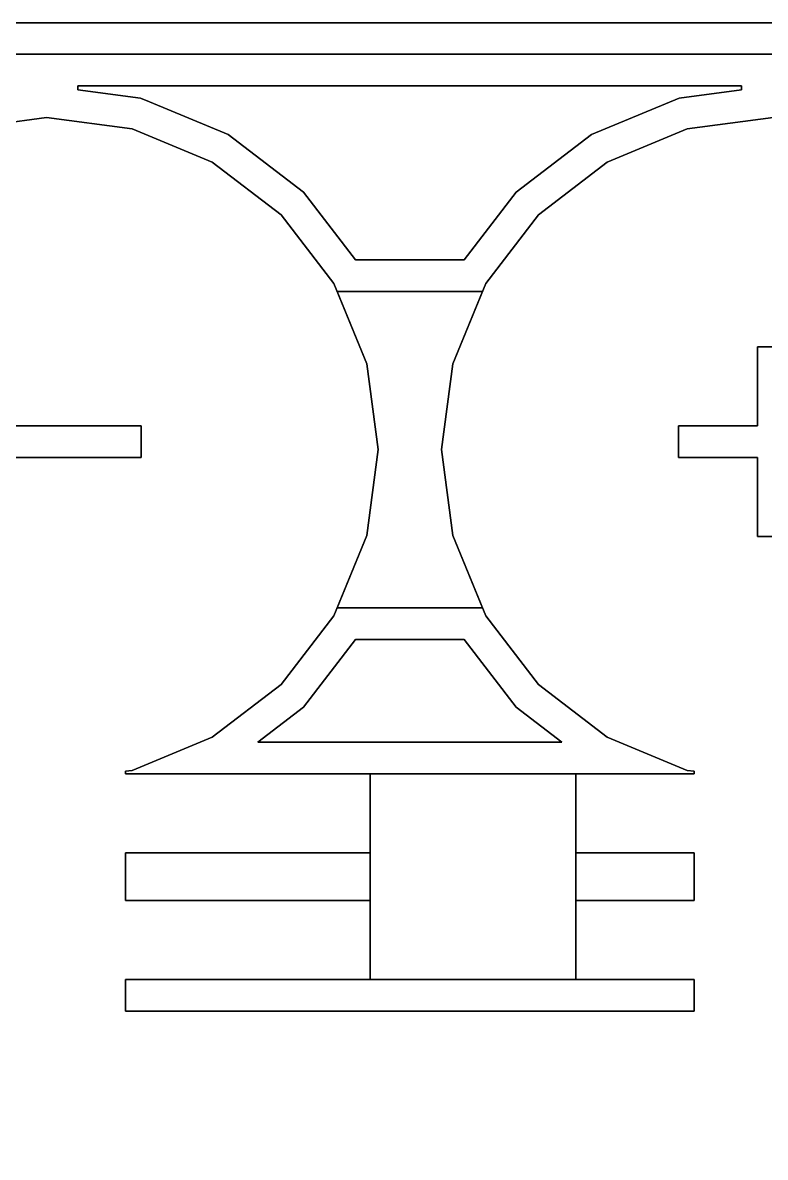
# Model space of a CAD drawing. Header units: metres. Extents: x 0 to 85, y 0 to 54.
# Drawn here: x 47.75 to 71.25, y 18.12 to 54 of the extents above; entities that cross this region are included whole.
import ezdxf

# ---------------------------------------------------------------- set-up
doc = ezdxf.new("R2010")
doc.units = ezdxf.units.M

msp = doc.modelspace()

# ---------------------------------------------------------------- linework, layer by layer
at = {"layer": 'Group#1'}
for points, invisible_edges in [([(3, 54, 8.5), (3, 53, 8.5), (82, 53, 8.5)], 13), ([(3, 54, 8.5), (82, 53, 8.5), (82, 54, 8.5)], 3), ([(3, 54, 8.5), (82, 54), (3, 54)], 1), ([(82, 54), (3, 54, 8.5), (82, 54, 8.5)], 1), ([(3, 0), (3, 54), (82, 54)], 13), ([(3, 0), (82, 54), (82, 0)], 3), ([(82, 53, 8.5), (3, 53, 5), (82, 53, 5)], 1), ([(3, 53, 5), (82, 53, 8.5), (3, 53, 8.5)], 1), ([(3, 53, 5), (45.24, 52, 5), (82, 53, 5)], 3), ([(82, 53, 5), (45.24, 52, 5), (49.5, 52, 5)], 15), ([(82, 53, 5), (49.5, 52, 5), (70.5, 52, 5)], 13), ([(82, 53, 5), (70.5, 52, 5), (72.5, 52, 5)], 15), ([(49.5, 52, 5), (45.24, 52, 5), (45.782, 50.642, 5)], 15), ([(49.5, 52, 5), (45.782, 50.642, 5), (48.5, 51, 5)], 13), ([(49.5, 52, 5), (48.5, 51, 5), (49.5, 51.877, 5)], 3), ([(51.218, 50.642, 5), (49.5, 51.877, 5), (48.5, 51, 5)], 3), ([(70.5, 52, 1), (49.5, 52, 5), (49.5, 52, 1)], 1), ([(49.5, 52, 5), (70.5, 52, 1), (70.5, 52, 5)], 1), ([(51.479, 51.616, 1), (49.5, 52, 1), (49.5, 51.877, 1)], 1), ([(49.5, 52, 1), (51.479, 51.616, 1), (70.5, 52, 1)], 3), ([(49.5, 52, 1), (49.5, 51.877, 5), (49.5, 51.877, 1)], 1), ([(49.5, 51.877, 5), (49.5, 52, 1), (49.5, 52, 5)], 1), ([(49.5, 51.877, 5), (51.479, 51.616, 1), (49.5, 51.877, 1)], 1), ([(51.479, 51.616, 1), (49.5, 51.877, 5), (51.479, 51.616, 5)], 1), ([(49.5, 51.877, 5), (51.218, 50.642, 5), (51.479, 51.616, 5)], 3), ([(70.5, 52, 1), (51.479, 51.616, 1), (51.76, 51.5, 1)], 13), ([(70.5, 52, 1), (51.76, 51.5, 1), (54.254, 50.467, 1)], 13), ([(70.5, 52, 1), (54.254, 50.467, 1), (68.521, 51.616, 1)], 15), ([(70.5, 52, 1), (68.521, 51.616, 1), (70.5, 51.877, 1)], 1), ([(68.521, 51.616, 5), (70.5, 51.877, 1), (68.521, 51.616, 1)], 1), ([(70.5, 51.877, 1), (68.521, 51.616, 5), (70.5, 51.877, 5)], 1), ([(68.521, 51.616, 5), (68.782, 50.642, 5), (70.5, 51.877, 5)], 3), ([(70.5, 51.877, 5), (68.782, 50.642, 5), (71.5, 51, 5)], 13), ([(70.5, 52, 5), (70.5, 51.877, 1), (70.5, 51.877, 5)], 1), ([(70.5, 51.877, 1), (70.5, 52, 5), (70.5, 52, 1)], 1), ([(72.5, 52, 5), (70.5, 52, 5), (71.5, 51, 5)], 15), ([(70.5, 51.877, 5), (71.5, 51, 5), (70.5, 52, 5)], 3), ([(51.479, 51.616, 5), (51.218, 50.642, 5), (53.75, 49.593, 5)], 13), ([(51.479, 51.616, 5), (51.76, 51.5, 1), (51.479, 51.616, 1)], 1), ([(51.76, 51.5, 1), (51.479, 51.616, 5), (54.254, 50.467, 1)], 3), ([(54.254, 50.467, 1), (51.479, 51.616, 5), (54.254, 50.467, 5)], 3), ([(54.254, 50.467, 5), (51.479, 51.616, 5), (51.76, 51.5, 5)], 1), ([(51.479, 51.616, 5), (53.75, 49.593, 5), (51.76, 51.5, 5)], 3), ([(51.76, 51.5, 5), (53.75, 49.593, 5), (54.254, 50.467, 5)], 3), ([(68.521, 51.616, 1), (54.254, 50.467, 1), (56.638, 48.638, 1)], 13), ([(68.521, 51.616, 1), (56.638, 48.638, 1), (65.746, 50.467, 1)], 3), ([(65.746, 50.467, 5), (68.521, 51.616, 1), (65.746, 50.467, 1)], 1), ([(68.521, 51.616, 1), (65.746, 50.467, 5), (68.521, 51.616, 5)], 1), ([(65.746, 50.467, 5), (66.25, 49.593, 5), (68.521, 51.616, 5)], 3), ([(68.521, 51.616, 5), (66.25, 49.593, 5), (68.782, 50.642, 5)], 13), ([(48.5, 51, 5), (45.782, 50.642, 1), (48.5, 51, 1)], 1), ([(45.782, 50.642, 1), (48.5, 51, 5), (45.782, 50.642, 5)], 1), ([(45.782, 50.642, 1), (51.5, 41.25, 1), (48.5, 51, 1)], 3), ([(51.218, 50.642, 5), (48.5, 51, 1), (51.218, 50.642, 1)], 1), ([(48.5, 51, 1), (51.218, 50.642, 5), (48.5, 51, 5)], 1), ([(48.5, 51, 1), (51.5, 41.25, 1), (51.218, 50.642, 1)], 3), ([(71.5, 51, 5), (68.782, 50.642, 1), (71.5, 51, 1)], 1), ([(68.782, 50.642, 1), (71.5, 51, 5), (68.782, 50.642, 5)], 1), ([(68.782, 50.642, 1), (71, 43.75, 1), (71.5, 51, 1)], 3), ([(71.5, 51, 1), (71, 43.75, 1), (72, 43.75, 1)], 13), ([(45.782, 50.642, 1), (45.5, 41.25, 1), (51.5, 41.25, 1)], 13), ([(53.75, 49.593, 5), (51.218, 50.642, 1), (53.75, 49.593, 1)], 1), ([(51.218, 50.642, 1), (53.75, 49.593, 5), (51.218, 50.642, 5)], 1), ([(51.218, 50.642, 1), (51.5, 41.25, 1), (53.75, 49.593, 1)], 3), ([(68.782, 50.642, 5), (66.25, 49.593, 1), (68.782, 50.642, 1)], 1), ([(66.25, 49.593, 1), (68.782, 50.642, 5), (66.25, 49.593, 5)], 1), ([(66.25, 49.593, 1), (68.5, 41.25, 1), (68.782, 50.642, 1)], 3), ([(68.782, 50.642, 1), (68.5, 41.25, 1), (71, 41.25, 1)], 13), ([(68.782, 50.642, 1), (71, 41.25, 1), (71, 43.75, 1)], 13), ([(54.254, 50.467, 5), (53.75, 49.593, 5), (55.925, 47.925, 5)], 13), ([(54.254, 50.467, 5), (56.638, 48.638, 1), (54.254, 50.467, 1)], 1), ([(56.638, 48.638, 1), (54.254, 50.467, 5), (56.638, 48.638, 5)], 1), ([(54.254, 50.467, 5), (55.925, 47.925, 5), (56.638, 48.638, 5)], 3), ([(65.746, 50.467, 1), (56.638, 48.638, 1), (58.278, 46.5, 1)], 13), ([(65.746, 50.467, 1), (58.278, 46.5, 1), (63.362, 48.638, 1)], 3), ([(63.362, 48.638, 5), (65.746, 50.467, 1), (63.362, 48.638, 1)], 1), ([(65.746, 50.467, 1), (63.362, 48.638, 5), (65.746, 50.467, 5)], 1), ([(63.362, 48.638, 5), (64.075, 47.925, 5), (65.746, 50.467, 5)], 3), ([(65.746, 50.467, 5), (64.075, 47.925, 5), (66.25, 49.593, 5)], 13), ([(53.75, 49.593, 1), (51.5, 41.25, 1), (53.75, 31.407, 1)], 15), ([(55.925, 47.925, 5), (53.75, 49.593, 1), (55.925, 47.925, 1)], 1), ([(53.75, 49.593, 1), (55.925, 47.925, 5), (53.75, 49.593, 5)], 1), ([(53.75, 49.593, 1), (53.75, 31.407, 1), (55.925, 33.075, 1)], 13), ([(53.75, 49.593, 1), (55.925, 33.075, 1), (55.925, 47.925, 1)], 3), ([(66.25, 49.593, 5), (64.075, 47.925, 1), (66.25, 49.593, 1)], 1), ([(64.075, 47.925, 1), (66.25, 49.593, 5), (64.075, 47.925, 5)], 1), ([(64.075, 47.925, 1), (64.075, 33.075, 1), (66.25, 49.593, 1)], 3), ([(66.25, 49.593, 1), (64.075, 33.075, 1), (66.25, 31.407, 1)], 13), ([(68.5, 41.25, 1), (66.25, 49.593, 1), (68.5, 40.25, 1)], 3), ([(66.25, 49.593, 1), (66.25, 31.407, 1), (68.782, 30.358, 1)], 13), ([(66.25, 49.593, 1), (68.782, 30.358, 1), (68.5, 40.25, 1)], 15), ([(56.638, 48.638, 5), (55.925, 47.925, 5), (57.593, 45.75, 5)], 13), ([(56.638, 48.638, 1), (58.278, 46.5, 5), (58.278, 46.5, 1)], 1), ([(58.278, 46.5, 5), (56.638, 48.638, 1), (56.638, 48.638, 5)], 1), ([(56.638, 48.638, 5), (57.593, 45.75, 5), (58.278, 46.5, 5)], 3), ([(63.362, 48.638, 1), (58.278, 46.5, 1), (61.722, 46.5, 1)], 1), ([(63.362, 48.638, 5), (61.722, 46.5, 1), (61.722, 46.5, 5)], 1), ([(61.722, 46.5, 1), (63.362, 48.638, 5), (63.362, 48.638, 1)], 1), ([(61.722, 46.5, 5), (62.303, 45.5, 5), (63.362, 48.638, 5)], 3), ([(63.362, 48.638, 5), (62.303, 45.5, 5), (62.407, 45.75, 5)], 13), ([(63.362, 48.638, 5), (62.407, 45.75, 5), (64.075, 47.925, 5)], 13), ([(55.925, 47.925, 5), (57.593, 45.75, 1), (57.593, 45.75, 5)], 1), ([(57.593, 45.75, 1), (55.925, 47.925, 5), (55.925, 47.925, 1)], 1), ([(55.925, 47.925, 1), (55.925, 33.075, 1), (57.593, 35.25, 1)], 13), ([(55.925, 47.925, 1), (57.593, 35.25, 1), (57.593, 45.75, 1)], 3), ([(64.075, 47.925, 1), (62.407, 45.75, 5), (62.407, 45.75, 1)], 1), ([(62.407, 45.75, 5), (64.075, 47.925, 1), (64.075, 47.925, 5)], 1), ([(62.407, 45.75, 1), (64.075, 33.075, 1), (64.075, 47.925, 1)], 3), ([(58.278, 46.5, 5), (57.593, 45.75, 5), (57.697, 45.5, 5)], 13), ([(58.278, 46.5, 5), (57.697, 45.5, 5), (62.303, 45.5, 5)], 13), ([(58.278, 46.5, 5), (61.722, 46.5, 1), (58.278, 46.5, 1)], 1), ([(61.722, 46.5, 1), (58.278, 46.5, 5), (61.722, 46.5, 5)], 1), ([(58.278, 46.5, 5), (62.303, 45.5, 5), (61.722, 46.5, 5)], 3), ([(57.593, 45.75, 5), (57.697, 45.5, 3), (57.697, 45.5, 5)], 1), ([(58.642, 43.218, 1), (57.697, 45.5, 3), (57.593, 45.75, 1)], 3), ([(57.593, 45.75, 1), (57.697, 45.5, 3), (57.593, 45.75, 5)], 3), ([(57.593, 45.75, 1), (57.593, 35.25, 1), (58.642, 37.782, 1)], 13), ([(57.593, 45.75, 1), (58.642, 37.782, 1), (58.642, 43.218, 1)], 3), ([(62.407, 45.75, 1), (61.358, 43.218, 3), (61.358, 43.218, 1)], 1), ([(61.358, 43.218, 3), (62.407, 45.75, 1), (62.303, 45.5, 3)], 3), ([(61.358, 43.218, 1), (62.407, 35.25, 1), (62.407, 45.75, 1)], 3), ([(62.303, 45.5, 3), (62.407, 45.75, 1), (62.303, 45.5, 5)], 3), ([(62.303, 45.5, 5), (62.407, 45.75, 1), (62.407, 45.75, 5)], 1), ([(62.407, 45.75, 1), (62.407, 35.25, 1), (64.075, 33.075, 1)], 13), ([(62.303, 45.5, 5), (57.697, 45.5, 3), (62.303, 45.5, 3)], 1), ([(57.697, 45.5, 3), (62.303, 45.5, 5), (57.697, 45.5, 5)], 1), ([(58.642, 43.218, 3), (62.303, 45.5, 3), (57.697, 45.5, 3)], 1), ([(57.697, 45.5, 3), (58.642, 43.218, 1), (58.642, 43.218, 3)], 1), ([(62.303, 45.5, 3), (58.642, 43.218, 3), (59, 40.5, 3)], 13), ([(62.303, 45.5, 3), (59, 40.5, 3), (61.358, 43.218, 3)], 3), ([(71, 43.75, 1.2), (71, 41.25, 1), (71, 41.25, 1.2)], 1), ([(71, 41.25, 1), (71, 43.75, 1.2), (71, 43.75, 1)], 1), ([(71, 41.25, 1.2), (72, 37.75, 1.2), (71, 43.75, 1.2)], 3), ([(71, 43.75, 1.2), (72, 37.75, 1.2), (72, 43.75, 1.2)], 3), ([(71, 43.75, 1.2), (72, 43.75, 1), (71, 43.75, 1)], 1), ([(72, 43.75, 1), (71, 43.75, 1.2), (72, 43.75, 1.2)], 1), ([(58.642, 43.218, 3), (59, 40.5, 1), (59, 40.5, 3)], 1), ([(59, 40.5, 1), (58.642, 43.218, 3), (58.642, 43.218, 1)], 1), ([(58.642, 43.218, 1), (58.642, 37.782, 1), (59, 40.5, 1)], 1), ([(61.358, 43.218, 3), (59, 40.5, 3), (61, 40.5, 3)], 3), ([(61.358, 43.218, 1), (61, 40.5, 3), (61, 40.5, 1)], 1), ([(61, 40.5, 3), (61.358, 43.218, 1), (61.358, 43.218, 3)], 1), ([(61.358, 37.782, 1), (61.358, 43.218, 1), (61, 40.5, 1)], 1), ([(61.358, 43.218, 1), (61.358, 37.782, 1), (62.407, 35.25, 1)], 13), ([(45.5, 41.25, 1), (51.5, 41.25, 1.2), (51.5, 41.25, 1)], 1), ([(51.5, 41.25, 1.2), (45.5, 41.25, 1), (45.5, 41.25, 1.2)], 1), ([(51.5, 40.25, 1.2), (45.5, 41.25, 1.2), (45.5, 40.25, 1.2)], 1), ([(45.5, 41.25, 1.2), (51.5, 40.25, 1.2), (51.5, 41.25, 1.2)], 1), ([(51.5, 41.25, 1), (51.5, 40.25, 1.2), (51.5, 40.25, 1)], 1), ([(51.5, 40.25, 1.2), (51.5, 41.25, 1), (51.5, 41.25, 1.2)], 1), ([(51.5, 40.25, 1), (53.75, 31.407, 1), (51.5, 41.25, 1)], 3), ([(68.5, 41.25, 1.2), (71, 41.25, 1), (68.5, 41.25, 1)], 1), ([(71, 41.25, 1), (68.5, 41.25, 1.2), (71, 41.25, 1.2)], 1), ([(68.5, 41.25, 1.2), (68.5, 40.25, 1), (68.5, 40.25, 1.2)], 1), ([(68.5, 40.25, 1), (68.5, 41.25, 1.2), (68.5, 41.25, 1)], 1), ([(71, 40.25, 1.2), (68.5, 41.25, 1.2), (68.5, 40.25, 1.2)], 1), ([(68.5, 41.25, 1.2), (71, 40.25, 1.2), (71, 41.25, 1.2)], 3), ([(71, 40.25, 1.2), (72, 37.75, 1.2), (71, 41.25, 1.2)], 15), ([(51.5, 40.25, 1.2), (45.5, 40.25, 1), (51.5, 40.25, 1)], 1), ([(45.5, 40.25, 1), (51.5, 40.25, 1.2), (45.5, 40.25, 1.2)], 1), ([(45.5, 40.25, 1), (45.782, 30.358, 1), (51.5, 40.25, 1)], 3), ([(51.5, 40.25, 1), (45.782, 30.358, 1), (46, 30.329, 1)], 13), ([(51.5, 40.25, 1), (46, 30.329, 1), (47, 4.25, 1)], 15), ([(51.5, 40.25, 1), (47, 4.25, 1), (51, 30.329, 1)], 15), ([(51.5, 40.25, 1), (51, 30.329, 1), (51.218, 30.358, 1)], 13), ([(51.5, 40.25, 1), (51.218, 30.358, 1), (53.75, 31.407, 1)], 13), ([(59, 40.5, 3), (58.642, 37.782, 1), (58.642, 37.782, 3)], 1), ([(58.642, 37.782, 1), (59, 40.5, 3), (59, 40.5, 1)], 1), ([(58.642, 37.782, 3), (62.303, 35.5, 3), (59, 40.5, 3)], 3), ([(59, 40.5, 3), (62.303, 35.5, 3), (61.358, 37.782, 3)], 13), ([(59, 40.5, 3), (61.358, 37.782, 3), (61, 40.5, 3)], 13), ([(61, 40.5, 1), (61.358, 37.782, 3), (61.358, 37.782, 1)], 1), ([(61.358, 37.782, 3), (61, 40.5, 1), (61, 40.5, 3)], 1), ([(71, 40.25, 1.2), (68.5, 40.25, 1), (71, 40.25, 1)], 1), ([(68.5, 40.25, 1), (71, 40.25, 1.2), (68.5, 40.25, 1.2)], 1), ([(68.5, 40.25, 1), (68.782, 30.358, 1), (71, 40.25, 1)], 3), ([(71, 40.25, 1), (68.782, 30.358, 1), (69, 30.329, 1)], 13), ([(71, 40.25, 1), (69, 30.329, 1), (71, 37.75, 1)], 3), ([(71, 40.25, 1.2), (71, 37.75, 1), (71, 37.75, 1.2)], 1), ([(71, 37.75, 1), (71, 40.25, 1.2), (71, 40.25, 1)], 1), ([(72, 37.75, 1.2), (71, 40.25, 1.2), (71, 37.75, 1.2)], 1), ([(57.593, 35.25, 1), (57.697, 35.5, 3), (58.642, 37.782, 1)], 3), ([(62.303, 35.5, 3), (58.642, 37.782, 3), (57.697, 35.5, 3)], 1), ([(58.642, 37.782, 1), (57.697, 35.5, 3), (58.642, 37.782, 3)], 1), ([(62.303, 35.5, 3), (62.407, 35.25, 1), (61.358, 37.782, 1)], 13), ([(62.303, 35.5, 3), (61.358, 37.782, 1), (61.358, 37.782, 3)], 1), ([(69, 30.329, 1), (74, 22.75, 1), (71, 37.75, 1)], 15), ([(72, 37.75, 1.2), (71, 37.75, 1), (72, 37.75, 1)], 1), ([(71, 37.75, 1), (72, 37.75, 1.2), (71, 37.75, 1.2)], 1), ([(71, 37.75, 1), (74, 22.75, 1), (72, 37.75, 1)], 3), ([(55.925, 33.075, 5), (56.638, 32.362, 5), (57.593, 35.25, 5)], 3), ([(57.593, 35.25, 5), (55.925, 33.075, 1), (55.925, 33.075, 5)], 1), ([(55.925, 33.075, 1), (57.593, 35.25, 5), (57.593, 35.25, 1)], 1), ([(57.593, 35.25, 5), (56.638, 32.362, 5), (58.278, 34.5, 5)], 13), ([(57.593, 35.25, 5), (58.278, 34.5, 5), (57.697, 35.5, 5)], 3), ([(57.697, 35.5, 5), (57.593, 35.25, 1), (57.593, 35.25, 5)], 1), ([(57.593, 35.25, 1), (57.697, 35.5, 5), (57.697, 35.5, 3)], 13), ([(57.697, 35.5, 5), (58.278, 34.5, 5), (62.303, 35.5, 5)], 3), ([(57.697, 35.5, 5), (62.303, 35.5, 3), (57.697, 35.5, 3)], 1), ([(62.303, 35.5, 3), (57.697, 35.5, 5), (62.303, 35.5, 5)], 1), ([(62.303, 35.5, 5), (58.278, 34.5, 5), (61.722, 34.5, 5)], 13), ([(62.303, 35.5, 5), (61.722, 34.5, 5), (63.362, 32.362, 5)], 13), ([(62.303, 35.5, 5), (63.362, 32.362, 5), (62.407, 35.25, 5)], 3), ([(62.407, 35.25, 1), (62.303, 35.5, 3), (62.407, 35.25, 5)], 3), ([(62.303, 35.5, 5), (62.407, 35.25, 5), (62.303, 35.5, 3)], 2), ([(62.407, 35.25, 5), (63.362, 32.362, 5), (64.075, 33.075, 5)], 3), ([(62.407, 35.25, 1), (64.075, 33.075, 5), (64.075, 33.075, 1)], 1), ([(64.075, 33.075, 5), (62.407, 35.25, 1), (62.407, 35.25, 5)], 1), ([(58.278, 34.5, 1), (56.638, 32.362, 5), (56.638, 32.362, 1)], 1), ([(56.638, 32.362, 5), (58.278, 34.5, 1), (58.278, 34.5, 5)], 1), ([(56.638, 32.362, 1), (64.812, 31.25, 1), (58.278, 34.5, 1)], 3), ([(61.722, 34.5, 5), (58.278, 34.5, 1), (61.722, 34.5, 1)], 1), ([(58.278, 34.5, 1), (61.722, 34.5, 5), (58.278, 34.5, 5)], 1), ([(58.278, 34.5, 1), (64.812, 31.25, 1), (63.362, 32.362, 1)], 13), ([(58.278, 34.5, 1), (63.362, 32.362, 1), (61.722, 34.5, 1)], 1), ([(61.722, 34.5, 5), (63.362, 32.362, 1), (63.362, 32.362, 5)], 1), ([(63.362, 32.362, 1), (61.722, 34.5, 5), (61.722, 34.5, 1)], 1), ([(55.188, 31.25, 5), (55.925, 33.075, 5), (53.75, 31.407, 5)], 13), ([(53.75, 31.407, 5), (55.925, 33.075, 1), (53.75, 31.407, 1)], 1), ([(55.925, 33.075, 1), (53.75, 31.407, 5), (55.925, 33.075, 5)], 1), ([(55.925, 33.075, 5), (55.188, 31.25, 5), (56.638, 32.362, 5)], 13), ([(64.075, 33.075, 5), (63.362, 32.362, 5), (64.812, 31.25, 5)], 13), ([(64.075, 33.075, 5), (64.812, 31.25, 5), (66.25, 31.407, 5)], 3), ([(64.075, 33.075, 5), (66.25, 31.407, 1), (64.075, 33.075, 1)], 1), ([(66.25, 31.407, 1), (64.075, 33.075, 5), (66.25, 31.407, 5)], 1), ([(56.638, 32.362, 5), (55.188, 31.25, 1), (56.638, 32.362, 1)], 1), ([(55.188, 31.25, 1), (56.638, 32.362, 5), (55.188, 31.25, 5)], 1), ([(64.812, 31.25, 1), (56.638, 32.362, 1), (55.188, 31.25, 1)], 1), ([(64.812, 31.25, 5), (63.362, 32.362, 1), (64.812, 31.25, 1)], 1), ([(63.362, 32.362, 1), (64.812, 31.25, 5), (63.362, 32.362, 5)], 1), ([(51.218, 30.358, 5), (55.188, 31.25, 5), (53.75, 31.407, 5)], 3), ([(51.218, 30.358, 5), (53.75, 31.407, 1), (51.218, 30.358, 1)], 1), ([(53.75, 31.407, 1), (51.218, 30.358, 5), (53.75, 31.407, 5)], 1), ([(51.218, 30.358, 5), (69, 30.25, 5), (55.188, 31.25, 5)], 15), ([(55.188, 31.25, 5), (64.812, 31.25, 1), (55.188, 31.25, 1)], 1), ([(64.812, 31.25, 1), (55.188, 31.25, 5), (64.812, 31.25, 5)], 1), ([(55.188, 31.25, 5), (69, 30.25, 5), (64.812, 31.25, 5)], 3), ([(64.812, 31.25, 5), (69, 30.25, 5), (66.25, 31.407, 5)], 15), ([(66.25, 31.407, 5), (69, 30.25, 5), (68.782, 30.358, 5)], 3), ([(66.25, 31.407, 5), (68.782, 30.358, 1), (66.25, 31.407, 1)], 1), ([(68.782, 30.358, 1), (66.25, 31.407, 5), (68.782, 30.358, 5)], 1), ([(51, 30.329, 1), (47, 4.25, 1), (51, 22.75, 1)], 15), ([(51, 30.329, 5), (69, 30.25, 5), (51.218, 30.358, 5)], 3), ([(51, 30.329, 1), (51.218, 30.358, 5), (51.218, 30.358, 1)], 1), ([(51.218, 30.358, 5), (51, 30.329, 1), (51, 30.329, 5)], 1), ([(69, 30.25, 5), (51, 30.329, 5), (51, 30.25, 5)], 1), ([(51, 30.329, 5), (51, 30.25, 1), (51, 30.25, 5)], 1), ([(51, 30.25, 1), (51, 30.329, 5), (51, 30.329, 1)], 1), ([(51, 30.329, 1), (51, 22.75, 1), (51, 23.75, 1)], 13), ([(51, 30.329, 1), (51, 23.75, 1), (51, 26.25, 1)], 15), ([(51, 30.329, 1), (51, 26.25, 1), (51, 27.75, 1)], 13), ([(51, 30.329, 1), (51, 27.75, 1), (51, 30.25, 1)], 3), ([(58.75, 30.25, 1.5), (51, 30.25, 1), (58.75, 30.25, 1)], 1), ([(51, 30.25, 1), (58.75, 30.25, 1.5), (51, 30.25, 5)], 3), ([(51, 30.25, 5), (58.75, 30.25, 1.5), (69, 30.25, 5)], 3), ([(58.75, 27.75, 1), (51, 30.25, 1), (51, 27.75, 1)], 3), ([(51, 30.25, 1), (58.75, 27.75, 1), (58.75, 30.25, 1)], 1), ([(58.75, 27.75, 1.5), (65.25, 23.75, 1.5), (58.75, 30.25, 1.5)], 3), ([(58.75, 30.25, 1.5), (65.25, 23.75, 1.5), (65.25, 30.25, 1.5)], 3), ([(65.25, 30.25, 1.5), (69, 30.25, 5), (58.75, 30.25, 1.5)], 3), ([(58.75, 30.25, 1.5), (58.75, 27.75, 1), (58.75, 27.75, 1.5)], 1), ([(58.75, 27.75, 1), (58.75, 30.25, 1.5), (58.75, 30.25, 1)], 1), ([(65.25, 30.25, 1.5), (65.25, 23.75, 1.5), (65.25, 26.25, 1.5)], 13), ([(65.25, 30.25, 1.5), (65.25, 26.25, 1.5), (65.25, 27.75, 1.5)], 1), ([(69, 30.25, 5), (65.25, 30.25, 1), (69, 30.25, 1)], 1), ([(65.25, 30.25, 1), (69, 30.25, 5), (65.25, 30.25, 1.5)], 3), ([(65.25, 30.25, 1), (65.25, 27.75, 1.5), (65.25, 27.75, 1)], 1), ([(65.25, 27.75, 1.5), (65.25, 30.25, 1), (65.25, 30.25, 1.5)], 1), ([(69, 27.75, 1), (65.25, 30.25, 1), (65.25, 27.75, 1)], 1), ([(65.25, 30.25, 1), (69, 27.75, 1), (69, 30.25, 1)], 3), ([(68.782, 30.358, 5), (69, 30.25, 5), (69, 30.329, 5)], 1), ([(68.782, 30.358, 5), (69, 30.329, 1), (68.782, 30.358, 1)], 1), ([(69, 30.329, 1), (68.782, 30.358, 5), (69, 30.329, 5)], 1), ([(69, 30.329, 1), (69, 30.25, 5), (69, 30.25, 1)], 1), ([(69, 30.25, 5), (69, 30.329, 1), (69, 30.329, 5)], 1), ([(69, 30.25, 1), (79, 3.25, 1), (69, 30.329, 1)], 3), ([(69, 30.329, 1), (79, 3.25, 1), (74, 22.75, 1)], 15), ([(69, 27.75, 1), (79, 3.25, 1), (69, 30.25, 1)], 15), ([(51, 27.75, 5), (51, 26.25, 1), (51, 26.25, 5)], 1), ([(51, 26.25, 1), (51, 27.75, 5), (51, 27.75, 1)], 1), ([(51, 27.75, 5), (58.75, 27.75, 1), (51, 27.75, 1)], 1), ([(58.75, 27.75, 1), (51, 27.75, 5), (58.75, 27.75, 1.5)], 3), ([(58.75, 27.75, 1.5), (51, 27.75, 5), (58.75, 27.75, 5)], 1), ([(58.75, 26.25, 5), (51, 27.75, 5), (51, 26.25, 5)], 1), ([(51, 27.75, 5), (58.75, 26.25, 5), (58.75, 27.75, 5)], 1), ([(58.75, 26.25, 1.5), (65.25, 23.75, 1.5), (58.75, 27.75, 1.5)], 3), ([(58.75, 27.75, 1.5), (58.75, 26.25, 5), (58.75, 26.25, 1.5)], 1), ([(58.75, 26.25, 5), (58.75, 27.75, 1.5), (58.75, 27.75, 5)], 1), ([(65.25, 27.75, 5), (65.25, 26.25, 1.5), (65.25, 26.25, 5)], 1), ([(65.25, 26.25, 1.5), (65.25, 27.75, 5), (65.25, 27.75, 1.5)], 1), ([(65.25, 27.75, 1.5), (69, 27.75, 1), (65.25, 27.75, 1)], 1), ([(69, 27.75, 1), (65.25, 27.75, 1.5), (69, 27.75, 5)], 3), ([(69, 27.75, 5), (65.25, 27.75, 1.5), (65.25, 27.75, 5)], 1), ([(69, 26.25, 5), (65.25, 27.75, 5), (65.25, 26.25, 5)], 1), ([(65.25, 27.75, 5), (69, 26.25, 5), (69, 27.75, 5)], 1), ([(69, 27.75, 1), (69, 26.25, 5), (69, 26.25, 1)], 1), ([(69, 26.25, 5), (69, 27.75, 1), (69, 27.75, 5)], 1), ([(69, 26.25, 1), (79, 3.25, 1), (69, 27.75, 1)], 3), ([(58.75, 26.25, 1.5), (51, 26.25, 1), (58.75, 26.25, 1)], 1), ([(51, 26.25, 1), (58.75, 26.25, 1.5), (51, 26.25, 5)], 3), ([(51, 26.25, 5), (58.75, 26.25, 1.5), (58.75, 26.25, 5)], 1), ([(58.75, 23.75, 1), (51, 26.25, 1), (51, 23.75, 1)], 3), ([(51, 26.25, 1), (58.75, 23.75, 1), (58.75, 26.25, 1)], 1), ([(65.25, 23.75, 1.5), (58.75, 26.25, 1.5), (58.75, 23.75, 1.5)], 1), ([(58.75, 26.25, 1.5), (58.75, 23.75, 1), (58.75, 23.75, 1.5)], 1), ([(58.75, 23.75, 1), (58.75, 26.25, 1.5), (58.75, 26.25, 1)], 1), ([(69, 26.25, 5), (65.25, 26.25, 1), (69, 26.25, 1)], 1), ([(65.25, 26.25, 1), (69, 26.25, 5), (65.25, 26.25, 1.5)], 3), ([(65.25, 26.25, 1.5), (69, 26.25, 5), (65.25, 26.25, 5)], 1), ([(65.25, 26.25, 1), (65.25, 23.75, 1.5), (65.25, 23.75, 1)], 1), ([(65.25, 23.75, 1.5), (65.25, 26.25, 1), (65.25, 26.25, 1.5)], 1), ([(69, 23.75, 1), (65.25, 26.25, 1), (65.25, 23.75, 1)], 1), ([(65.25, 26.25, 1), (69, 23.75, 1), (69, 26.25, 1)], 3), ([(69, 23.75, 1), (79, 3.25, 1), (69, 26.25, 1)], 15), ([(51, 23.75, 5), (58.75, 23.75, 1), (51, 23.75, 1)], 1), ([(58.75, 23.75, 1), (51, 23.75, 5), (58.75, 23.75, 1.5)], 3), ([(58.75, 23.75, 1.5), (51, 23.75, 5), (65.25, 23.75, 1.5)], 3), ([(69, 23.75, 5), (65.25, 23.75, 1.5), (51, 23.75, 5)], 3), ([(51, 23.75, 5), (51, 22.75, 1), (51, 22.75, 5)], 1), ([(51, 22.75, 1), (51, 23.75, 5), (51, 23.75, 1)], 1), ([(69, 22.75, 5), (51, 23.75, 5), (51, 22.75, 5)], 1), ([(51, 23.75, 5), (69, 22.75, 5), (69, 23.75, 5)], 1), ([(65.25, 23.75, 1.5), (69, 23.75, 1), (65.25, 23.75, 1)], 1), ([(69, 23.75, 1), (65.25, 23.75, 1.5), (69, 23.75, 5)], 3), ([(69, 23.75, 1), (69, 22.75, 5), (69, 22.75, 1)], 1), ([(69, 22.75, 5), (69, 23.75, 1), (69, 23.75, 5)], 1), ([(69, 22.75, 1), (79, 3.25, 1), (69, 23.75, 1)], 3), ([(47, 4.25, 1), (79, 3.25, 1), (51, 22.75, 1)], 15), ([(69, 22.75, 5), (51, 22.75, 1), (69, 22.75, 1)], 1), ([(51, 22.75, 1), (69, 22.75, 5), (51, 22.75, 5)], 1), ([(51, 22.75, 1), (79, 3.25, 1), (69, 22.75, 1)], 3)]:
    msp.add_3dface(points, dxfattribs=dict(at, invisible_edges=invisible_edges))

doc.saveas('drawing.dxf')
